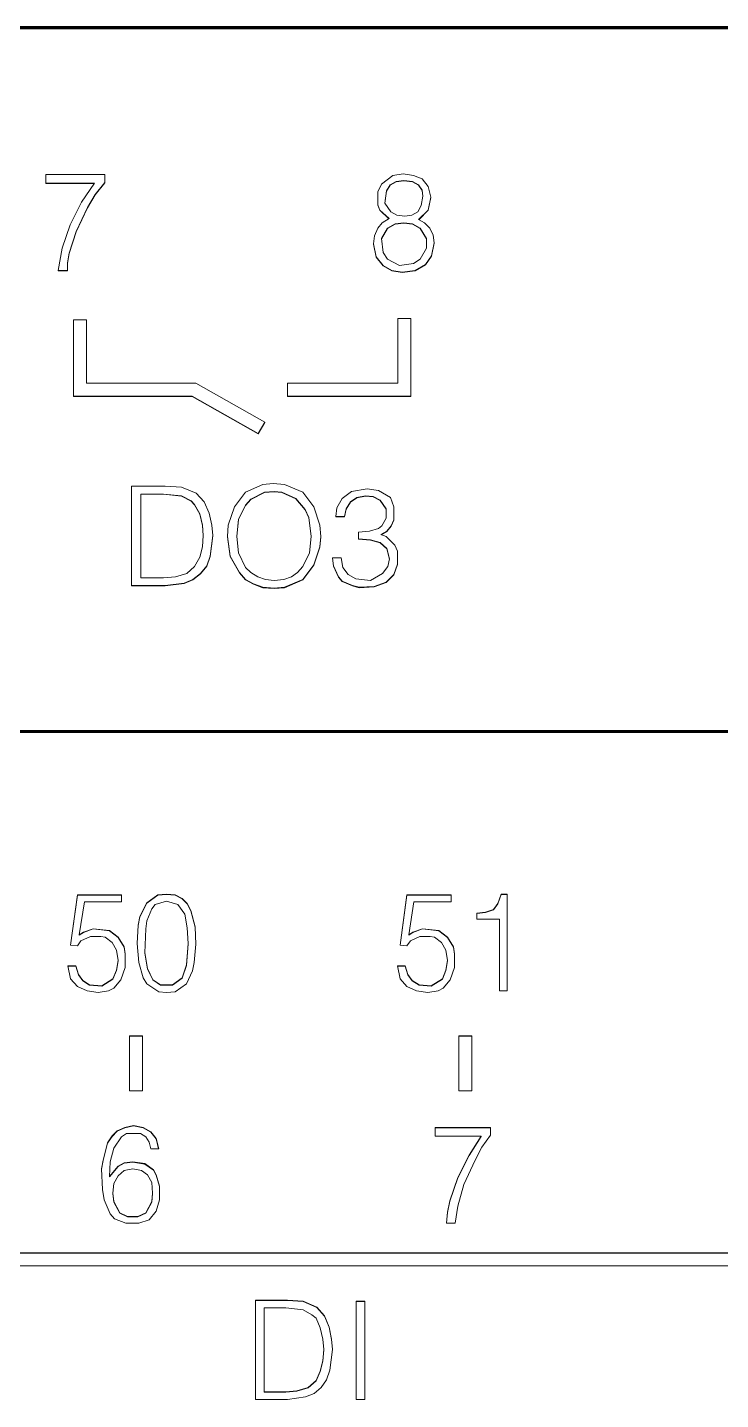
# Model space of a CAD drawing. Header units: millimetres. Extents: x 0 to 53000, y -591 to 24400.
# Drawn here: x 2839.71 to 2850.39, y 2928.7 to 2949.85 of the extents above; entities that cross this region are included whole.
import ezdxf
from ezdxf.enums import TextEntityAlignment as Align

# ---------------------------------------------------------------- set-up
doc = ezdxf.new("R2010")
doc.units = ezdxf.units.MM
doc.linetypes.add('K5LT_BASIC', pattern=[0])
doc.linetypes.add('K5LT_THIN', pattern=[0])
doc.layers.add('Основная', color=7, linetype='Continuous', lineweight=30)
doc.styles.add('текст', font='isocpeui.ttf')

# ---------------------------------------------------------------- blocks, each defined once
blk = doc.blocks.new('Программируемое реле ПР102')
at = {"layer": 'Основная', "linetype": 'K5LT_BASIC', "lineweight": 60}
for p, q in [((116.764, 44.85), (0.236, 44.85)), ((116.764, 44.844), (0.236, 44.844)), ((116.75, 34), (0.25, 34))]:
    blk.add_line(p, q, dxfattribs=at)
at = {"layer": 'Основная', "linetype": 'K5LT_THIN', "lineweight": 18}
for p, q in [((51.82, 42.582), (51.82, 42.449)), ((52.727, 42.582), (51.82, 42.582)), ((52.727, 42.462), (52.727, 42.582)), ((57.167, 42.569), (56.993, 42.436)), ((57.327, 42.595), (57.167, 42.569)), ((57.487, 42.569), (57.327, 42.595)), ((57.62, 42.516), (57.487, 42.569)), ((57.713, 42.396), (57.62, 42.516)), ((51.82, 42.449), (52.567, 42.449)), ((51.82, 42.444), (51.82, 42.449)), ((51.82, 42.444), (52.563, 42.444)), ((52.567, 42.449), (52.367, 42.156)), ((52.58, 42.276), (52.727, 42.462)), ((52.58, 42.27), (52.727, 42.457)), ((52.727, 42.457), (52.727, 42.462)), ((56.993, 42.436), (56.94, 42.316)), ((56.94, 42.316), (56.94, 42.116)), ((57.047, 42.142), (57.073, 42.329)), ((57.047, 42.142), (57.073, 42.324)), ((57.073, 42.329), (57.127, 42.422)), ((57.073, 42.324), (57.127, 42.417)), ((57.073, 42.324), (57.073, 42.329)), ((57.127, 42.422), (57.22, 42.476)), ((57.127, 42.417), (57.22, 42.47)), ((57.127, 42.417), (57.127, 42.422)), ((57.22, 42.476), (57.34, 42.489)), ((57.22, 42.47), (57.34, 42.484)), ((57.22, 42.47), (57.22, 42.476)), ((57.34, 42.484), (57.34, 42.489)), ((57.34, 42.489), (57.473, 42.476)), ((57.34, 42.484), (57.473, 42.47)), ((57.473, 42.47), (57.473, 42.476)), ((57.473, 42.476), (57.567, 42.422)), ((57.473, 42.47), (57.567, 42.417)), ((57.567, 42.422), (57.62, 42.342)), ((57.567, 42.417), (57.567, 42.422)), ((57.567, 42.417), (57.62, 42.337)), ((57.62, 42.337), (57.62, 42.342)), ((57.62, 42.342), (57.633, 42.249)), ((57.62, 42.337), (57.633, 42.247)), ((57.753, 42.236), (57.713, 42.396)), ((52.367, 42.156), (52.193, 41.809)), ((52.46, 42.076), (52.58, 42.276)), ((52.46, 42.071), (52.58, 42.27)), ((52.58, 42.27), (52.58, 42.276)), ((56.94, 42.116), (56.967, 42.036)), ((56.94, 42.111), (56.94, 42.116)), ((56.94, 42.111), (56.967, 42.031)), ((57.14, 42.009), (57.047, 42.142)), ((57.607, 42.103), (57.553, 42.009)), ((57.633, 42.249), (57.607, 42.103)), ((57.713, 42.036), (57.753, 42.236)), ((57.713, 42.031), (57.753, 42.231)), ((57.753, 42.231), (57.753, 42.236)), ((52.287, 41.703), (52.46, 42.076)), ((52.287, 41.698), (52.46, 42.071)), ((52.46, 42.071), (52.46, 42.076)), ((56.967, 42.036), (57.113, 41.903)), ((56.967, 42.031), (56.967, 42.036)), ((56.967, 42.031), (57.11, 41.901)), ((57.113, 41.903), (57.007, 41.836)), ((57.233, 41.956), (57.14, 42.009)), ((57.353, 41.943), (57.233, 41.956)), ((57.46, 41.956), (57.353, 41.943)), ((57.553, 42.009), (57.46, 41.956)), ((57.567, 41.889), (57.713, 42.036)), ((57.66, 41.836), (57.567, 41.889)), ((57.57, 41.887), (57.713, 42.031)), ((57.713, 42.031), (57.713, 42.036)), ((52.193, 41.809), (52.073, 41.45)), ((52.18, 41.37), (52.287, 41.703)), ((52.18, 41.365), (52.287, 41.698)), ((52.287, 41.698), (52.287, 41.703)), ((56.94, 41.756), (56.887, 41.636)), ((57.007, 41.836), (56.94, 41.756)), ((56.993, 41.596), (57.087, 41.756)), ((56.994, 41.592), (57.087, 41.751)), ((57.087, 41.756), (57.207, 41.823)), ((57.087, 41.751), (57.207, 41.817)), ((57.087, 41.751), (57.087, 41.756)), ((57.207, 41.823), (57.34, 41.836)), ((57.207, 41.817), (57.34, 41.831)), ((57.207, 41.817), (57.207, 41.823)), ((57.34, 41.831), (57.34, 41.836)), ((57.34, 41.836), (57.473, 41.823)), ((57.34, 41.831), (57.473, 41.817)), ((57.473, 41.817), (57.473, 41.823)), ((57.473, 41.823), (57.593, 41.756)), ((57.473, 41.817), (57.593, 41.751)), ((57.593, 41.756), (57.687, 41.596)), ((57.593, 41.751), (57.593, 41.756)), ((57.593, 41.751), (57.687, 41.591)), ((57.74, 41.756), (57.66, 41.836)), ((57.793, 41.65), (57.74, 41.756)), ((52.073, 41.45), (52.007, 41.103)), ((56.887, 41.636), (56.873, 41.516)), ((56.873, 41.516), (56.913, 41.316)), ((56.873, 41.511), (56.873, 41.516)), ((56.873, 41.511), (56.913, 41.311)), ((57.02, 41.383), (56.993, 41.596)), ((57.687, 41.45), (57.593, 41.276)), ((57.687, 41.596), (57.687, 41.45)), ((57.767, 41.33), (57.807, 41.53)), ((57.767, 41.325), (57.807, 41.524)), ((57.807, 41.53), (57.793, 41.65)), ((57.807, 41.524), (57.807, 41.53)), ((52.153, 41.223), (52.18, 41.37)), ((52.153, 41.218), (52.18, 41.365)), ((52.18, 41.365), (52.18, 41.37)), ((56.913, 41.311), (56.913, 41.316)), ((56.913, 41.316), (57.02, 41.183)), ((56.913, 41.311), (57.02, 41.178)), ((57.087, 41.276), (57.02, 41.383)), ((57.273, 41.183), (57.087, 41.276)), ((57.593, 41.276), (57.487, 41.21)), ((57.673, 41.197), (57.767, 41.33)), ((57.673, 41.191), (57.767, 41.325)), ((57.767, 41.325), (57.767, 41.33)), ((52.007, 41.098), (52.007, 41.103)), ((52.007, 41.103), (52.153, 41.103)), ((52.007, 41.098), (52.153, 41.098)), ((52.153, 41.103), (52.153, 41.223)), ((52.153, 41.098), (52.153, 41.103)), ((57.02, 41.178), (57.02, 41.183)), ((57.02, 41.183), (57.153, 41.103)), ((57.02, 41.178), (57.153, 41.098)), ((57.153, 41.098), (57.153, 41.103)), ((57.153, 41.103), (57.313, 41.077)), ((57.153, 41.098), (57.313, 41.071)), ((57.487, 41.21), (57.273, 41.183)), ((57.313, 41.077), (57.513, 41.103)), ((57.313, 41.071), (57.513, 41.098)), ((57.313, 41.071), (57.313, 41.077)), ((57.513, 41.103), (57.673, 41.197)), ((57.513, 41.098), (57.673, 41.191)), ((57.513, 41.098), (57.513, 41.103)), ((57.673, 41.191), (57.673, 41.197)), ((52.447, 40.345), (52.247, 40.345)), ((52.247, 40.345), (52.247, 39.166)), ((52.447, 40.345), (52.447, 39.366)), ((57.446, 40.365), (57.246, 40.365)), ((57.246, 40.365), (57.246, 39.366)), ((57.446, 40.365), (57.446, 39.166)), ((52.447, 39.366), (54.13, 39.366)), ((55.193, 38.765), (54.13, 39.366)), ((55.546, 39.366), (55.546, 39.166)), ((55.546, 39.366), (57.246, 39.366)), ((52.247, 39.166), (54.077, 39.166)), ((52.247, 39.161), (52.247, 39.166)), ((52.247, 39.161), (54.077, 39.161)), ((55.094, 38.591), (54.077, 39.166)), ((54.077, 39.161), (54.077, 39.166)), ((55.094, 38.586), (54.077, 39.161)), ((55.546, 39.161), (55.546, 39.166)), ((55.546, 39.166), (57.446, 39.166)), ((55.546, 39.161), (57.446, 39.161)), ((57.446, 39.161), (57.446, 39.166)), ((55.094, 38.591), (55.193, 38.765)), ((55.094, 38.586), (55.193, 38.76)), ((55.193, 38.76), (55.193, 38.765)), ((55.094, 38.586), (55.094, 38.591)), ((53.139, 37.779), (53.139, 36.247)), ((53.659, 37.779), (53.139, 37.779)), ((53.286, 36.367), (53.286, 37.659)), ((53.286, 37.659), (53.632, 37.659)), ((53.286, 37.654), (53.632, 37.654)), ((53.632, 37.654), (53.632, 37.659)), ((53.632, 37.659), (53.912, 37.632)), ((53.632, 37.654), (53.912, 37.627)), ((53.912, 37.765), (53.659, 37.779)), ((54.139, 37.672), (53.912, 37.765)), ((54.259, 37.539), (54.139, 37.672)), ((54.899, 37.685), (54.726, 37.459)), ((55.166, 37.805), (54.899, 37.685)), ((54.979, 37.579), (55.192, 37.685)), ((54.979, 37.574), (55.192, 37.68)), ((55.326, 37.819), (55.166, 37.805)), ((55.192, 37.685), (55.339, 37.699)), ((55.192, 37.68), (55.339, 37.693)), ((55.192, 37.68), (55.192, 37.685)), ((55.499, 37.805), (55.326, 37.819)), ((55.339, 37.699), (55.459, 37.685)), ((55.339, 37.693), (55.339, 37.699)), ((55.339, 37.693), (55.459, 37.68)), ((55.459, 37.68), (55.459, 37.685)), ((55.459, 37.685), (55.672, 37.592)), ((55.459, 37.68), (55.672, 37.587)), ((55.779, 37.685), (55.499, 37.805)), ((55.952, 37.459), (55.779, 37.685)), ((56.532, 37.699), (56.386, 37.592)), ((56.772, 37.739), (56.532, 37.699)), ((56.946, 37.712), (56.772, 37.739)), ((57.132, 37.605), (56.946, 37.712)), ((53.912, 37.632), (54.059, 37.552)), ((53.912, 37.627), (53.912, 37.632)), ((53.912, 37.627), (54.059, 37.547)), ((54.059, 37.552), (54.112, 37.499)), ((54.059, 37.547), (54.059, 37.552)), ((54.059, 37.547), (54.112, 37.494)), ((54.112, 37.499), (54.192, 37.352)), ((54.112, 37.494), (54.112, 37.499)), ((54.112, 37.494), (54.192, 37.347)), ((54.339, 37.366), (54.259, 37.539)), ((54.726, 37.459), (54.632, 37.179)), ((54.792, 37.273), (54.899, 37.486)), ((54.792, 37.267), (54.899, 37.48)), ((54.899, 37.486), (54.979, 37.579)), ((54.899, 37.48), (54.979, 37.574)), ((54.899, 37.48), (54.899, 37.486)), ((54.979, 37.574), (54.979, 37.579)), ((55.672, 37.592), (55.819, 37.419)), ((55.672, 37.587), (55.672, 37.592)), ((55.672, 37.587), (55.819, 37.414)), ((56.046, 37.179), (55.952, 37.459)), ((56.306, 37.446), (56.292, 37.313)), ((56.386, 37.592), (56.306, 37.446)), ((56.426, 37.313), (56.452, 37.432)), ((56.452, 37.432), (56.519, 37.539)), ((56.452, 37.427), (56.519, 37.534)), ((56.452, 37.427), (56.452, 37.432)), ((56.519, 37.539), (56.612, 37.605)), ((56.519, 37.534), (56.612, 37.6)), ((56.519, 37.534), (56.519, 37.539)), ((56.612, 37.605), (56.746, 37.632)), ((56.612, 37.6), (56.746, 37.627)), ((56.612, 37.6), (56.612, 37.605)), ((56.746, 37.627), (56.746, 37.632)), ((56.746, 37.632), (56.866, 37.619)), ((56.746, 37.627), (56.866, 37.614)), ((56.866, 37.614), (56.866, 37.619)), ((56.866, 37.619), (56.972, 37.566)), ((56.866, 37.614), (56.972, 37.56)), ((56.972, 37.56), (56.972, 37.566)), ((56.972, 37.566), (57.066, 37.432)), ((56.972, 37.56), (57.066, 37.427)), ((57.066, 37.432), (57.066, 37.286)), ((57.186, 37.459), (57.132, 37.605)), ((57.186, 37.259), (57.186, 37.459)), ((54.192, 37.352), (54.232, 37.179)), ((54.192, 37.347), (54.192, 37.352)), ((54.192, 37.347), (54.232, 37.174)), ((54.379, 37.179), (54.339, 37.366)), ((54.766, 37.006), (54.792, 37.273)), ((54.766, 37.004), (54.792, 37.267)), ((54.792, 37.267), (54.792, 37.273)), ((55.819, 37.419), (55.872, 37.299)), ((55.819, 37.414), (55.819, 37.419)), ((55.819, 37.414), (55.872, 37.294)), ((55.872, 37.294), (55.872, 37.299)), ((55.872, 37.299), (55.912, 37.006)), ((55.872, 37.294), (55.912, 37.003)), ((56.292, 37.307), (56.292, 37.313)), ((56.292, 37.313), (56.426, 37.313)), ((56.292, 37.307), (56.426, 37.307)), ((56.426, 37.307), (56.452, 37.427)), ((56.426, 37.307), (56.426, 37.313)), ((57.066, 37.286), (56.999, 37.166)), ((57.146, 37.166), (57.186, 37.259)), ((57.146, 37.161), (57.186, 37.254)), ((57.186, 37.254), (57.186, 37.259)), ((54.232, 37.174), (54.232, 37.179)), ((54.232, 37.179), (54.246, 37.02)), ((54.232, 37.174), (54.245, 37.017)), ((54.246, 37.02), (54.232, 36.847)), ((54.352, 36.7), (54.392, 37.02)), ((54.352, 36.695), (54.392, 37.014)), ((54.392, 37.02), (54.379, 37.179)), ((54.392, 37.014), (54.392, 37.02)), ((54.632, 37.179), (54.619, 37.006)), ((56.059, 37.006), (56.046, 37.179)), ((56.812, 37.086), (56.639, 37.073)), ((56.639, 37.073), (56.639, 36.966)), ((56.946, 37.126), (56.812, 37.086)), ((56.999, 37.166), (56.946, 37.126)), ((56.986, 37.033), (57.079, 37.086)), ((57.066, 37.006), (56.986, 37.033)), ((56.991, 37.031), (57.079, 37.081)), ((57.079, 37.086), (57.146, 37.166)), ((57.079, 37.081), (57.146, 37.161)), ((57.079, 37.081), (57.079, 37.086)), ((57.146, 37.161), (57.146, 37.166)), ((54.232, 36.847), (54.192, 36.687)), ((54.619, 37.006), (54.659, 36.7)), ((54.619, 37.001), (54.619, 37.006)), ((54.619, 37.001), (54.659, 36.695)), ((54.792, 36.753), (54.766, 37.006)), ((55.912, 37.006), (55.886, 36.753)), ((55.952, 36.567), (56.046, 36.847)), ((55.952, 36.562), (56.046, 36.841)), ((56.046, 36.847), (56.059, 37.006)), ((56.046, 36.841), (56.059, 37.001)), ((56.046, 36.841), (56.046, 36.847)), ((56.059, 37.001), (56.059, 37.006)), ((56.639, 36.966), (56.826, 36.953)), ((56.639, 36.961), (56.639, 36.966)), ((56.639, 36.961), (56.826, 36.948)), ((56.826, 36.953), (56.972, 36.913)), ((56.826, 36.948), (56.826, 36.953)), ((56.826, 36.948), (56.972, 36.908)), ((56.972, 36.913), (57.079, 36.82)), ((56.972, 36.908), (56.972, 36.913)), ((56.972, 36.908), (57.079, 36.815)), ((57.199, 36.873), (57.066, 37.006)), ((57.079, 36.82), (57.119, 36.66)), ((57.079, 36.815), (57.079, 36.82)), ((57.079, 36.815), (57.118, 36.657)), ((57.239, 36.78), (57.199, 36.873)), ((54.192, 36.687), (54.112, 36.54)), ((54.299, 36.554), (54.352, 36.7)), ((54.299, 36.548), (54.352, 36.695)), ((54.352, 36.695), (54.352, 36.7)), ((54.659, 36.695), (54.659, 36.7)), ((54.659, 36.7), (54.806, 36.447)), ((54.659, 36.695), (54.806, 36.442)), ((54.899, 36.527), (54.792, 36.753)), ((55.886, 36.753), (55.779, 36.54)), ((56.239, 36.673), (56.252, 36.554)), ((56.239, 36.668), (56.239, 36.673)), ((56.372, 36.673), (56.239, 36.673)), ((56.239, 36.668), (56.252, 36.548)), ((56.399, 36.527), (56.372, 36.673)), ((57.119, 36.66), (57.092, 36.54)), ((57.239, 36.58), (57.239, 36.78)), ((53.819, 36.38), (53.632, 36.367)), ((53.992, 36.434), (53.819, 36.38)), ((54.112, 36.54), (53.992, 36.434)), ((54.086, 36.341), (54.206, 36.434)), ((54.086, 36.335), (54.206, 36.429)), ((54.206, 36.434), (54.299, 36.554)), ((54.206, 36.429), (54.299, 36.548)), ((54.206, 36.429), (54.206, 36.434)), ((54.299, 36.548), (54.299, 36.554)), ((54.806, 36.447), (54.899, 36.341)), ((54.806, 36.442), (54.806, 36.447)), ((54.806, 36.442), (54.899, 36.335)), ((54.979, 36.447), (54.899, 36.527)), ((55.086, 36.38), (54.979, 36.447)), ((55.206, 36.341), (55.086, 36.38)), ((55.606, 36.38), (55.486, 36.341)), ((55.699, 36.447), (55.606, 36.38)), ((55.779, 36.54), (55.699, 36.447)), ((55.779, 36.341), (55.952, 36.567)), ((55.779, 36.335), (55.952, 36.562)), ((55.952, 36.562), (55.952, 36.567)), ((56.252, 36.554), (56.332, 36.38)), ((56.252, 36.548), (56.252, 36.554)), ((56.252, 36.548), (56.332, 36.375)), ((56.332, 36.375), (56.332, 36.38)), ((56.332, 36.38), (56.386, 36.314)), ((56.332, 36.375), (56.386, 36.309)), ((56.479, 36.42), (56.399, 36.527)), ((56.599, 36.354), (56.479, 36.42)), ((57.012, 36.434), (56.826, 36.327)), ((57.092, 36.54), (57.012, 36.434)), ((57.066, 36.301), (57.186, 36.42)), ((57.066, 36.295), (57.186, 36.415)), ((57.186, 36.42), (57.239, 36.58)), ((57.186, 36.415), (57.239, 36.575)), ((57.186, 36.415), (57.186, 36.42)), ((57.239, 36.575), (57.239, 36.58)), ((53.139, 36.247), (53.659, 36.247)), ((53.139, 36.242), (53.139, 36.247)), ((53.139, 36.242), (53.659, 36.242)), ((53.632, 36.367), (53.286, 36.367)), ((53.659, 36.247), (53.952, 36.287)), ((53.659, 36.242), (53.952, 36.282)), ((53.659, 36.242), (53.659, 36.247)), ((53.952, 36.287), (54.086, 36.341)), ((53.952, 36.282), (54.086, 36.335)), ((53.952, 36.282), (53.952, 36.287)), ((54.086, 36.335), (54.086, 36.341)), ((54.899, 36.341), (55.019, 36.274)), ((54.899, 36.335), (54.899, 36.341)), ((54.899, 36.335), (55.019, 36.269)), ((55.019, 36.269), (55.019, 36.274)), ((55.019, 36.274), (55.166, 36.221)), ((55.019, 36.269), (55.166, 36.215)), ((55.166, 36.221), (55.339, 36.207)), ((55.166, 36.215), (55.166, 36.221)), ((55.166, 36.215), (55.339, 36.202)), ((55.339, 36.327), (55.206, 36.341)), ((55.486, 36.341), (55.339, 36.327)), ((55.339, 36.207), (55.499, 36.221)), ((55.339, 36.202), (55.499, 36.215)), ((55.339, 36.202), (55.339, 36.207)), ((55.499, 36.221), (55.779, 36.341)), ((55.499, 36.215), (55.779, 36.335)), ((55.499, 36.215), (55.499, 36.221)), ((55.779, 36.335), (55.779, 36.341)), ((56.386, 36.314), (56.546, 36.247)), ((56.386, 36.309), (56.386, 36.314)), ((56.386, 36.309), (56.546, 36.242)), ((56.546, 36.247), (56.652, 36.221)), ((56.546, 36.242), (56.546, 36.247)), ((56.546, 36.242), (56.652, 36.215)), ((56.826, 36.327), (56.599, 36.354)), ((56.652, 36.221), (56.879, 36.234)), ((56.652, 36.215), (56.879, 36.229)), ((56.652, 36.215), (56.652, 36.221)), ((56.879, 36.234), (57.066, 36.301)), ((56.879, 36.229), (57.066, 36.295)), ((56.879, 36.229), (56.879, 36.234)), ((57.066, 36.295), (57.066, 36.301)), ((52.307, 31.479), (52.2, 30.707)), ((52.307, 31.474), (52.201, 30.707)), ((52.307, 31.474), (52.307, 31.479)), ((52.987, 31.479), (52.307, 31.479)), ((52.987, 31.474), (52.307, 31.474)), ((52.334, 30.867), (52.414, 31.373)), ((52.414, 31.373), (52.987, 31.373)), ((52.987, 31.373), (52.987, 31.479)), ((53.374, 31.359), (53.267, 31.146)), ((53.374, 31.354), (53.267, 31.141)), ((53.547, 31.479), (53.374, 31.359)), ((53.547, 31.474), (53.374, 31.354)), ((53.374, 31.354), (53.374, 31.359)), ((53.454, 31.266), (53.507, 31.333)), ((53.507, 31.333), (53.68, 31.386)), ((53.68, 31.493), (53.547, 31.479)), ((53.68, 31.487), (53.547, 31.474)), ((53.547, 31.474), (53.547, 31.479)), ((53.814, 31.479), (53.68, 31.493)), ((53.68, 31.487), (53.68, 31.493)), ((53.814, 31.474), (53.68, 31.487)), ((53.68, 31.386), (53.854, 31.333)), ((53.814, 31.474), (53.814, 31.479)), ((53.92, 31.426), (53.814, 31.479)), ((53.92, 31.421), (53.814, 31.474)), ((53.854, 31.333), (53.96, 31.186)), ((54, 31.346), (53.92, 31.426)), ((53.92, 31.421), (53.92, 31.426)), ((54, 31.341), (53.92, 31.421)), ((54, 31.341), (54, 31.346)), ((54.054, 31.24), (54, 31.346)), ((54.054, 31.234), (54, 31.341)), ((57.387, 31.479), (57.28, 30.707)), ((57.387, 31.474), (57.281, 30.707)), ((57.387, 31.474), (57.387, 31.479)), ((58.067, 31.479), (57.387, 31.479)), ((58.067, 31.474), (57.387, 31.474)), ((57.414, 30.867), (57.494, 31.373)), ((57.494, 31.373), (58.067, 31.373)), ((58.067, 31.373), (58.067, 31.479)), ((58.787, 31.346), (58.72, 31.253)), ((58.787, 31.341), (58.72, 31.248)), ((58.84, 31.493), (58.787, 31.346)), ((58.84, 31.487), (58.787, 31.341)), ((58.787, 31.341), (58.787, 31.346)), ((58.934, 31.493), (58.84, 31.493)), ((58.84, 31.487), (58.84, 31.493)), ((58.934, 31.487), (58.84, 31.487)), ((58.934, 30.001), (58.934, 31.493)), ((53.267, 31.146), (53.24, 31.013)), ((53.267, 31.141), (53.24, 31.008)), ((53.267, 31.141), (53.267, 31.146)), ((53.374, 31.08), (53.454, 31.266)), ((53.96, 31.186), (54, 30.973)), ((54.12, 30.987), (54.054, 31.24)), ((54.054, 31.234), (54.054, 31.24)), ((54.12, 30.981), (54.054, 31.234)), ((58.6, 31.213), (58.467, 31.2)), ((58.6, 31.208), (58.467, 31.194)), ((58.467, 31.2), (58.467, 31.106)), ((58.467, 31.106), (58.814, 31.106)), ((58.72, 31.253), (58.6, 31.213)), ((58.72, 31.248), (58.6, 31.208)), ((58.6, 31.208), (58.6, 31.213)), ((58.72, 31.248), (58.72, 31.253)), ((58.814, 31.106), (58.814, 30.001)), ((52.4, 30.907), (52.334, 30.867)), ((52.4, 30.901), (52.334, 30.862)), ((52.547, 30.96), (52.4, 30.907)), ((52.547, 30.955), (52.4, 30.901)), ((52.4, 30.901), (52.4, 30.907)), ((52.547, 30.955), (52.547, 30.96)), ((52.8, 30.933), (52.547, 30.96)), ((52.8, 30.928), (52.547, 30.955)), ((52.934, 30.827), (52.8, 30.933)), ((52.8, 30.928), (52.8, 30.933)), ((52.934, 30.822), (52.8, 30.928)), ((53.24, 31.013), (53.227, 30.734)), ((53.24, 31.008), (53.227, 30.732)), ((53.24, 31.008), (53.24, 31.013)), ((53.347, 30.587), (53.36, 30.96)), ((53.36, 30.96), (53.374, 31.08)), ((54, 30.973), (54.014, 30.734)), ((54.12, 30.981), (54.12, 30.987)), ((54.134, 30.72), (54.12, 30.987)), ((54.134, 30.718), (54.12, 30.981)), ((57.48, 30.907), (57.414, 30.867)), ((57.48, 30.901), (57.414, 30.862)), ((57.627, 30.96), (57.48, 30.907)), ((57.627, 30.955), (57.48, 30.901)), ((57.48, 30.901), (57.48, 30.907)), ((57.88, 30.933), (57.627, 30.96)), ((57.627, 30.955), (57.627, 30.96)), ((57.88, 30.928), (57.627, 30.955)), ((58.014, 30.827), (57.88, 30.933)), ((57.88, 30.928), (57.88, 30.933)), ((58.014, 30.822), (57.88, 30.928)), ((52.2, 30.707), (52.307, 30.694)), ((52.307, 30.694), (52.36, 30.774)), ((52.334, 30.862), (52.334, 30.867)), ((52.36, 30.774), (52.507, 30.84)), ((52.507, 30.84), (52.667, 30.84)), ((52.667, 30.84), (52.734, 30.827)), ((52.734, 30.827), (52.84, 30.747)), ((52.84, 30.747), (52.907, 30.627)), ((53.027, 30.68), (52.934, 30.827)), ((52.934, 30.822), (52.934, 30.827)), ((53.027, 30.675), (52.934, 30.822)), ((53.027, 30.675), (53.027, 30.68)), ((53.04, 30.574), (53.027, 30.68)), ((53.04, 30.569), (53.027, 30.675)), ((53.227, 30.734), (53.254, 30.441)), ((54.014, 30.734), (53.987, 30.401)), ((54.014, 30.728), (53.987, 30.395)), ((54.014, 30.728), (54.014, 30.734)), ((54.107, 30.441), (54.134, 30.72)), ((57.28, 30.707), (57.387, 30.694)), ((57.387, 30.694), (57.44, 30.774)), ((57.414, 30.862), (57.414, 30.867)), ((57.44, 30.774), (57.587, 30.84)), ((57.587, 30.84), (57.747, 30.84)), ((57.747, 30.84), (57.814, 30.827)), ((57.814, 30.827), (57.92, 30.747)), ((57.92, 30.747), (57.987, 30.627)), ((58.014, 30.822), (58.014, 30.827)), ((58.107, 30.68), (58.014, 30.827)), ((58.107, 30.675), (58.014, 30.822)), ((58.107, 30.675), (58.107, 30.68)), ((58.12, 30.574), (58.107, 30.68)), ((58.12, 30.569), (58.107, 30.675)), ((52.907, 30.627), (52.934, 30.467)), ((52.934, 30.467), (52.907, 30.321)), ((52.934, 30.462), (52.907, 30.316)), ((52.934, 30.462), (52.934, 30.467)), ((53.04, 30.361), (53.04, 30.574)), ((53.387, 30.347), (53.347, 30.587)), ((53.347, 30.582), (53.347, 30.587)), ((53.387, 30.342), (53.347, 30.582)), ((57.987, 30.627), (58.014, 30.467)), ((58.014, 30.467), (57.987, 30.321)), ((58.014, 30.462), (57.987, 30.316)), ((58.014, 30.462), (58.014, 30.467)), ((58.12, 30.361), (58.12, 30.574)), ((52.16, 30.387), (52.2, 30.188)), ((52.28, 30.387), (52.16, 30.387)), ((52.28, 30.382), (52.161, 30.382)), ((52.32, 30.254), (52.28, 30.387)), ((52.28, 30.382), (52.28, 30.387)), ((52.32, 30.249), (52.28, 30.382)), ((52.387, 30.161), (52.32, 30.254)), ((52.32, 30.249), (52.32, 30.254)), ((52.387, 30.156), (52.32, 30.249)), ((52.907, 30.321), (52.854, 30.188)), ((52.907, 30.316), (52.854, 30.182)), ((52.907, 30.316), (52.907, 30.321)), ((52.974, 30.174), (53.04, 30.361)), ((53.254, 30.441), (53.32, 30.201)), ((53.387, 30.342), (53.387, 30.347)), ((53.467, 30.174), (53.387, 30.347)), ((53.467, 30.169), (53.387, 30.342)), ((53.987, 30.401), (53.92, 30.201)), ((53.987, 30.395), (53.92, 30.196)), ((53.987, 30.395), (53.987, 30.401)), ((53.987, 30.108), (54.08, 30.308)), ((54.08, 30.308), (54.107, 30.441)), ((57.36, 30.387), (57.24, 30.387)), ((57.24, 30.387), (57.28, 30.188)), ((57.36, 30.382), (57.241, 30.382)), ((57.36, 30.382), (57.36, 30.387)), ((57.4, 30.254), (57.36, 30.387)), ((57.4, 30.249), (57.36, 30.382)), ((57.4, 30.249), (57.4, 30.254)), ((57.467, 30.161), (57.4, 30.254)), ((57.467, 30.156), (57.4, 30.249)), ((57.987, 30.321), (57.934, 30.188)), ((57.987, 30.316), (57.934, 30.182)), ((57.987, 30.316), (57.987, 30.321)), ((58.054, 30.174), (58.12, 30.361)), ((52.2, 30.188), (52.307, 30.068)), ((52.307, 30.068), (52.454, 30.001)), ((52.494, 30.094), (52.387, 30.161)), ((52.387, 30.156), (52.387, 30.161)), ((52.494, 30.089), (52.387, 30.156)), ((52.494, 30.089), (52.494, 30.094)), ((52.68, 30.081), (52.494, 30.094)), ((52.68, 30.076), (52.494, 30.089)), ((52.854, 30.188), (52.68, 30.081)), ((52.854, 30.182), (52.68, 30.076)), ((52.68, 30.076), (52.68, 30.081)), ((52.787, 30.001), (52.867, 30.041)), ((52.854, 30.182), (52.854, 30.188)), ((52.867, 30.041), (52.974, 30.174)), ((53.32, 30.201), (53.374, 30.108)), ((53.374, 30.108), (53.56, 29.988)), ((53.467, 30.169), (53.467, 30.174)), ((53.587, 30.094), (53.467, 30.174)), ((53.587, 30.089), (53.467, 30.169)), ((53.774, 30.094), (53.587, 30.094)), ((53.587, 30.089), (53.587, 30.094)), ((53.774, 30.089), (53.587, 30.089)), ((53.92, 30.201), (53.774, 30.094)), ((53.92, 30.196), (53.774, 30.089)), ((53.774, 30.089), (53.774, 30.094)), ((53.814, 29.988), (53.987, 30.108)), ((53.92, 30.196), (53.92, 30.201)), ((57.28, 30.188), (57.387, 30.068)), ((57.387, 30.068), (57.534, 30.001)), ((57.574, 30.094), (57.467, 30.161)), ((57.467, 30.156), (57.467, 30.161)), ((57.574, 30.089), (57.467, 30.156)), ((57.76, 30.081), (57.574, 30.094)), ((57.574, 30.089), (57.574, 30.094)), ((57.76, 30.076), (57.574, 30.089)), ((57.934, 30.188), (57.76, 30.081)), ((57.934, 30.182), (57.76, 30.076)), ((57.76, 30.076), (57.76, 30.081)), ((57.867, 30.001), (57.947, 30.041)), ((57.934, 30.182), (57.934, 30.188)), ((57.947, 30.041), (58.054, 30.174)), ((52.454, 30.001), (52.627, 29.975)), ((52.627, 29.975), (52.787, 30.001)), ((53.56, 29.988), (53.68, 29.975)), ((53.68, 29.975), (53.814, 29.988)), ((57.534, 30.001), (57.707, 29.975)), ((57.707, 29.975), (57.867, 30.001)), ((58.814, 30.001), (58.934, 30.001)), ((53.107, 28.46), (53.107, 29.309)), ((53.107, 29.309), (53.307, 29.309)), ((53.107, 29.304), (53.307, 29.304)), ((53.307, 29.309), (53.307, 28.46)), ((58.187, 29.309), (58.387, 29.309)), ((58.187, 28.46), (58.187, 29.309)), ((58.187, 29.304), (58.387, 29.304)), ((58.387, 29.309), (58.387, 28.46)), ((53.307, 28.46), (53.107, 28.46)), ((58.387, 28.46), (58.187, 28.46)), ((53.172, 27.925), (53.039, 27.898)), ((53.172, 27.919), (53.039, 27.893)), ((53.319, 27.898), (53.172, 27.925)), ((53.172, 27.919), (53.172, 27.925)), ((53.319, 27.893), (53.172, 27.919)), ((52.839, 27.765), (52.772, 27.658)), ((52.839, 27.759), (52.772, 27.653)), ((52.919, 27.845), (52.839, 27.765)), ((52.919, 27.839), (52.839, 27.759)), ((52.839, 27.759), (52.839, 27.765)), ((52.865, 27.578), (52.985, 27.751)), ((53.039, 27.898), (52.919, 27.845)), ((53.039, 27.893), (52.919, 27.839)), ((52.919, 27.839), (52.919, 27.845)), ((52.985, 27.751), (53.065, 27.805)), ((53.039, 27.893), (53.039, 27.898)), ((53.065, 27.805), (53.279, 27.805)), ((53.279, 27.805), (53.359, 27.751)), ((53.439, 27.831), (53.319, 27.898)), ((53.319, 27.893), (53.319, 27.898)), ((53.439, 27.826), (53.319, 27.893)), ((53.359, 27.751), (53.412, 27.672)), ((53.519, 27.725), (53.439, 27.831)), ((53.439, 27.826), (53.439, 27.831)), ((53.519, 27.72), (53.439, 27.826)), ((53.519, 27.72), (53.519, 27.725)), ((53.559, 27.565), (53.519, 27.725)), ((53.557, 27.565), (53.519, 27.72)), ((58.677, 27.897), (57.824, 27.897)), ((57.824, 27.897), (57.824, 27.764)), ((58.677, 27.892), (57.824, 27.892)), ((57.824, 27.764), (58.53, 27.764)), ((58.53, 27.764), (58.344, 27.471)), ((58.53, 27.759), (58.344, 27.466)), ((58.53, 27.759), (58.53, 27.764)), ((58.544, 27.591), (58.677, 27.777)), ((58.677, 27.777), (58.677, 27.897)), ((52.772, 27.658), (52.705, 27.392)), ((52.772, 27.653), (52.705, 27.387)), ((52.772, 27.653), (52.772, 27.658)), ((52.812, 27.365), (52.865, 27.578)), ((53.412, 27.672), (53.439, 27.565)), ((53.439, 27.565), (53.559, 27.565)), ((58.437, 27.391), (58.544, 27.591)), ((52.705, 27.392), (52.679, 27.259)), ((52.705, 27.387), (52.679, 27.254)), ((52.705, 27.387), (52.705, 27.392)), ((52.799, 27.139), (52.812, 27.365)), ((52.932, 27.299), (52.799, 27.139)), ((52.932, 27.293), (52.799, 27.134)), ((53.025, 27.352), (52.932, 27.299)), ((53.025, 27.347), (52.932, 27.293)), ((52.932, 27.293), (52.932, 27.299)), ((53.159, 27.365), (53.025, 27.352)), ((53.159, 27.36), (53.025, 27.347)), ((53.025, 27.347), (53.025, 27.352)), ((53.345, 27.339), (53.159, 27.365)), ((53.159, 27.36), (53.159, 27.365)), ((53.345, 27.333), (53.159, 27.36)), ((53.345, 27.333), (53.345, 27.339)), ((53.479, 27.245), (53.345, 27.339)), ((53.479, 27.24), (53.345, 27.333)), ((58.344, 27.471), (58.17, 27.125)), ((58.344, 27.466), (58.17, 27.12)), ((58.264, 27.018), (58.437, 27.391)), ((58.344, 27.466), (58.344, 27.471)), ((52.679, 27.259), (52.692, 26.939)), ((52.799, 27.134), (52.799, 27.139)), ((52.865, 27.032), (52.932, 27.152)), ((52.932, 27.152), (53.025, 27.232)), ((53.025, 27.232), (53.159, 27.259)), ((53.159, 27.259), (53.292, 27.232)), ((53.292, 27.232), (53.385, 27.165)), ((53.385, 27.165), (53.452, 27.046)), ((53.479, 27.24), (53.479, 27.245)), ((53.519, 27.165), (53.479, 27.245)), ((53.519, 27.16), (53.479, 27.24)), ((53.519, 27.16), (53.519, 27.165)), ((53.572, 26.992), (53.519, 27.165)), ((53.572, 26.987), (53.519, 27.16)), ((58.17, 27.125), (58.05, 26.765)), ((58.17, 27.12), (58.05, 26.76)), ((58.17, 27.12), (58.17, 27.125)), ((52.692, 26.939), (52.719, 26.779)), ((52.852, 26.886), (52.865, 27.032)), ((52.865, 26.753), (52.852, 26.886)), ((52.852, 26.881), (52.852, 26.886)), ((52.865, 26.747), (52.852, 26.881)), ((53.452, 27.046), (53.465, 26.886)), ((53.465, 26.886), (53.452, 26.753)), ((53.465, 26.881), (53.452, 26.747)), ((53.465, 26.881), (53.465, 26.886)), ((53.572, 26.779), (53.572, 26.992)), ((58.17, 26.685), (58.264, 27.018)), ((52.719, 26.779), (52.812, 26.566)), ((52.959, 26.58), (52.865, 26.753)), ((52.865, 26.747), (52.865, 26.753)), ((52.959, 26.574), (52.865, 26.747)), ((53.452, 26.753), (53.359, 26.58)), ((53.452, 26.747), (53.359, 26.574)), ((53.452, 26.747), (53.452, 26.753)), ((53.519, 26.606), (53.572, 26.779)), ((58.05, 26.765), (58.01, 26.592)), ((58.05, 26.76), (58.01, 26.587)), ((58.05, 26.76), (58.05, 26.765)), ((58.13, 26.419), (58.17, 26.685)), ((52.812, 26.566), (52.879, 26.486)), ((52.879, 26.486), (53.052, 26.42)), ((53.079, 26.526), (52.959, 26.58)), ((52.959, 26.574), (52.959, 26.58)), ((53.079, 26.521), (52.959, 26.574)), ((53.079, 26.521), (53.079, 26.526)), ((53.239, 26.526), (53.079, 26.526)), ((53.239, 26.521), (53.079, 26.521)), ((53.359, 26.58), (53.239, 26.526)), ((53.359, 26.574), (53.239, 26.521)), ((53.239, 26.521), (53.239, 26.526)), ((53.252, 26.42), (53.412, 26.473)), ((53.359, 26.574), (53.359, 26.58)), ((53.412, 26.473), (53.519, 26.606)), ((58.01, 26.592), (57.997, 26.419)), ((58.01, 26.587), (57.997, 26.419)), ((58.01, 26.587), (58.01, 26.592)), ((53.052, 26.42), (53.252, 26.42)), ((57.997, 26.419), (58.13, 26.419)), ((47.657, 25.964), (64.577, 25.964)), ((47.657, 25.959), (64.577, 25.959)), ((47.657, 25.764), (64.777, 25.764)), ((55.545, 25.234), (55.051, 25.234)), ((55.051, 25.234), (55.051, 23.703)), ((55.545, 25.229), (55.051, 25.229)), ((55.785, 25.221), (55.545, 25.234)), ((55.545, 25.229), (55.545, 25.234)), ((55.785, 25.216), (55.545, 25.229)), ((55.785, 25.216), (55.785, 25.221)), ((55.998, 25.128), (55.785, 25.221)), ((55.998, 25.122), (55.785, 25.216)), ((56.605, 25.221), (56.605, 23.703)), ((56.738, 25.221), (56.605, 25.221)), ((56.738, 25.216), (56.605, 25.216)), ((56.738, 23.703), (56.738, 25.221)), ((55.185, 23.823), (55.185, 25.114)), ((55.185, 25.114), (55.518, 25.114)), ((55.518, 25.114), (55.785, 25.088)), ((55.785, 25.088), (55.918, 25.008)), ((55.918, 25.008), (55.985, 24.955)), ((55.985, 24.955), (56.051, 24.808)), ((56.118, 24.995), (55.998, 25.128)), ((55.998, 25.122), (55.998, 25.128)), ((56.118, 24.989), (55.998, 25.122)), ((56.185, 24.821), (56.118, 24.995)), ((56.118, 24.989), (56.118, 24.995)), ((56.185, 24.816), (56.118, 24.989)), ((56.051, 24.808), (56.091, 24.635)), ((56.225, 24.635), (56.185, 24.821)), ((56.185, 24.816), (56.185, 24.821)), ((56.225, 24.63), (56.185, 24.816)), ((56.091, 24.635), (56.105, 24.475)), ((56.238, 24.475), (56.225, 24.635)), ((56.225, 24.63), (56.225, 24.635)), ((56.238, 24.473), (56.225, 24.63)), ((56.105, 24.475), (56.091, 24.302)), ((56.105, 24.47), (56.091, 24.297)), ((56.105, 24.47), (56.105, 24.475)), ((56.198, 24.156), (56.238, 24.475)), ((56.051, 24.142), (55.985, 23.996)), ((56.051, 24.137), (55.985, 23.991)), ((56.091, 24.302), (56.051, 24.142)), ((56.091, 24.297), (56.051, 24.137)), ((56.051, 24.137), (56.051, 24.142)), ((56.091, 24.297), (56.091, 24.302)), ((56.145, 24.009), (56.198, 24.156)), ((55.985, 23.996), (55.865, 23.889)), ((55.985, 23.991), (55.865, 23.884)), ((55.985, 23.991), (55.985, 23.996)), ((56.065, 23.889), (56.145, 24.009)), ((55.051, 23.703), (55.545, 23.703)), ((55.185, 23.817), (55.185, 23.823)), ((55.518, 23.823), (55.185, 23.823)), ((55.518, 23.817), (55.185, 23.817)), ((55.691, 23.836), (55.518, 23.823)), ((55.691, 23.831), (55.518, 23.817)), ((55.518, 23.817), (55.518, 23.823)), ((55.545, 23.703), (55.825, 23.743)), ((55.865, 23.889), (55.691, 23.836)), ((55.865, 23.884), (55.691, 23.831)), ((55.691, 23.831), (55.691, 23.836)), ((55.825, 23.743), (55.958, 23.796)), ((55.865, 23.884), (55.865, 23.889)), ((55.958, 23.796), (56.065, 23.889)), ((56.605, 23.703), (56.738, 23.703))]:
    blk.add_line(p, q, dxfattribs=at)
at = {"layer": 'Основная', "style": 'текст'}
blk.add_attdef('№', text='', height=40, dxfattribs=at).set_placement((57, -88), align=Align.MIDDLE_CENTER)

msp = doc.modelspace()

# ---------------------------------------------------------------- block references
at = {"layer": 'Основная'}
msp.add_blockref('Программируемое реле ПР102', (2788.17049, 2905), dxfattribs=at)

doc.saveas('drawing.dxf')
